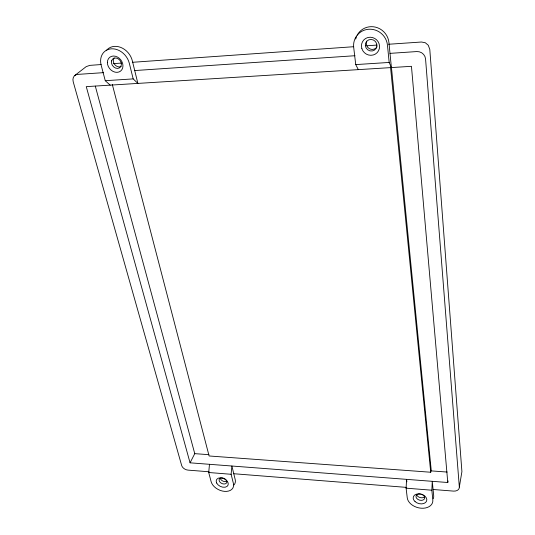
<?xml version="1.0" encoding="UTF-8"?>
<svg xmlns="http://www.w3.org/2000/svg" width="535" height="535" viewBox="0 0 535 535"><rect width="100%" height="100%" fill="white"/><g stroke="black" fill="none" stroke-linecap="round" stroke-linejoin="round"><path stroke-width="0.8" d="M406.861 481.794L406.573 479.36L406.105 488.167L407.255 497.844A13.074 9.082 15.7 0 0 421.058 508.203A13.074 9.082 15.7 0 0 432.822 499.951L431.845 490.207L432.267 481.319L433.678 495.597A13.007 9.068 15.7 0 1 433.223 498.74M209.486 464.306L208.71 472.505L211.124 481.647A11.984 8.065 25.3 0 0 224.519 491.371A11.984 8.065 25.3 0 0 233.407 483.493L231.127 474.284L231.876 466.018L235.186 479.5A11.924 8.058 25.3 0 1 233.982 484.964M433.076 489.492L453.459 491.103A6.346 4.461 14 0 0 459.331 487.037L461.912 471.629L429.792 49.414L428.294 45.281L425.318 42.753L421.466 42.018L388.584 44.258M447.775 482.503L411.455 66.313L86.269 86.637L190.059 462.822L447.775 482.503L448.062 480.925M112.303 84.436L209.111 455.974L430.728 472.238L431.197 469.991L391.406 67.002M190.059 462.822L194.76 453.653L95.31 86.148M74.706 75.555L86.188 66.634L89.806 65.37L101.142 64.548M113.286 63.658L121.519 63.07M132.332 62.307L353.648 46.719M366.963 45.783L376.948 45.074M103.623 72.646L77.649 74.398A7.61 5.972 50.2 0 0 73.215 81.808L181.666 465.497A5.651 3.798 27 0 0 188.019 470.118L209.065 471.776M134.726 70.553L354.993 55.72M390.002 53.366L416.732 51.567A8.185 7.958 16.9 0 1 425.566 59.037L459.331 487.037M133.182 78.899L129.303 63.237A16.451 13.295 51.5 0 0 111.293 48.819A16.451 13.295 51.5 0 0 101.168 65.216L105.255 80.691L133.182 78.899L137.883 83.413L132.305 60.709A16.351 13.241 51.7 0 0 120.689 47.381A16.351 13.241 51.7 0 0 106.251 50.671M389.179 62.441L387.454 45.121A17.287 16.625 43.4 0 0 368.715 29.244A17.287 16.625 43.4 0 0 353.702 47.488L355.735 64.595L389.179 62.441L391.399 67.57L388.925 42.479A17.167 16.538 44.2 0 0 375.336 27.104A17.167 16.538 44.2 0 0 357.179 35.183M194.76 453.653L208.924 454.683M431.324 470.9L447.153 472.057M233.768 473.729L406.694 487.405M208.71 472.505L231.127 474.284M406.105 488.167L431.845 490.207M105.255 80.691L110.197 85.145M355.735 64.595L358.31 69.637M390.49 66.781L430.728 472.238M420.764 494.046A4.474 3.11 15.7 0 1 424.081 499.349A4.474 3.11 15.7 0 1 416.611 498.272A4.474 3.11 15.7 0 1 420.002 493.939M121.124 66.474A5.604 4.541 51.7 0 1 114.751 64.595A5.604 4.541 51.7 0 1 114.142 57.927M377.008 46.853A5.885 5.671 44.2 0 1 369.404 48.678A5.885 5.671 44.2 0 1 366.776 41.155M226.613 481.38A4.086 2.762 25.3 0 1 220.246 478.29M355.721 39.062A17.167 16.538 44.2 0 1 356.477 36.694M424.476 496.888A4.461 3.11 15.7 0 1 420.115 497.563A4.461 3.11 15.7 0 1 416.678 494.768M225.877 479.728A4.099 2.762 25.3 0 1 223.944 484.014A4.099 2.762 25.3 0 1 219.149 479.474A4.099 2.762 25.3 0 1 225.389 479.266M111.568 60.876A5.624 4.547 51.5 0 0 117.727 68.426A5.624 4.547 51.5 0 0 119.907 60.301A5.624 4.547 51.5 0 0 111.568 60.876M107.388 62.401A8.774 7.089 51.5 0 0 118.964 71.984A8.774 7.089 51.5 0 0 119.165 58.188A8.774 7.089 51.5 0 0 107.388 62.401M415.046 501.583A6.975 4.842 15.7 0 0 426.555 501.195A6.975 4.842 15.7 0 0 418.397 493.852A6.975 4.842 15.7 0 0 415.046 501.583M216.642 482.998A6.393 4.3 25.3 0 0 227.061 486.422A6.393 4.3 25.3 0 0 222.988 478.23A6.393 4.3 25.3 0 0 216.642 482.998M365.351 45.622A5.912 5.684 43.7 0 0 374.54 50.049A5.912 5.684 43.7 0 0 373.483 40.031A5.912 5.684 43.7 0 0 365.351 45.622M361.867 48.638A9.222 8.868 43.4 0 0 377.175 52.631A9.222 8.868 43.4 0 0 372.467 37.53A9.222 8.868 43.4 0 0 361.867 48.638"/></g></svg>
